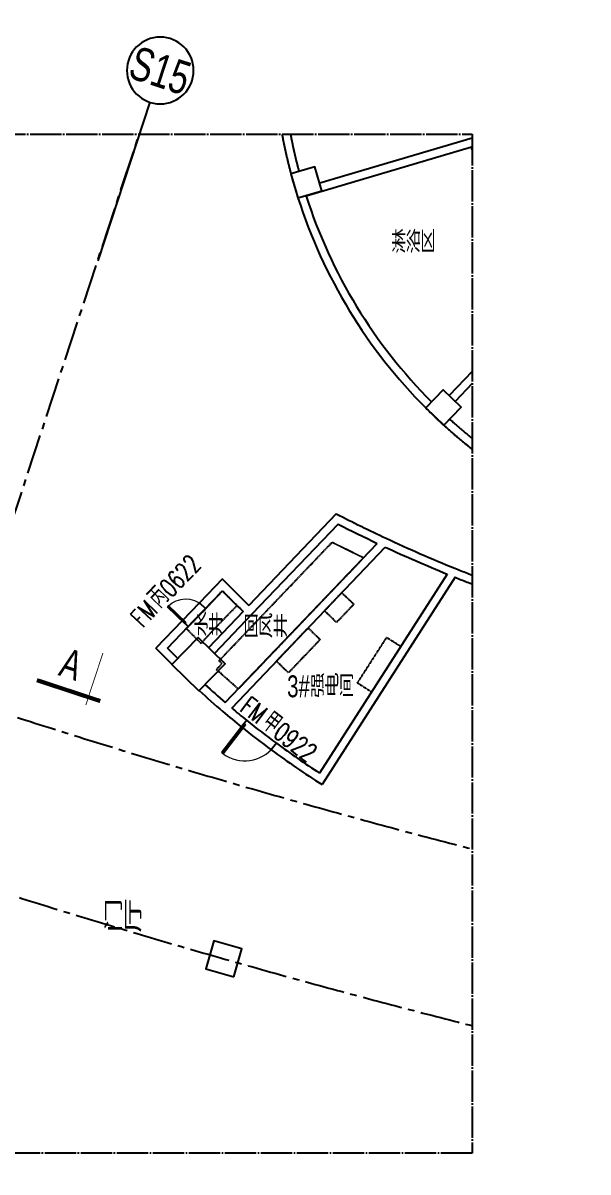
# Model space of a CAD drawing. Extents: x -8792 to 174344, y -43961 to 62816.
# Drawn here: x 114831 to 128366, y 21338 to 48863 of the extents above; entities that cross this region are included whole.
import ezdxf
from ezdxf.enums import TextEntityAlignment as Align
from ezdxf.xclip import XClip

# ---------------------------------------------------------------- set-up
doc = ezdxf.new("R2010")
doc.units = 0
doc.header["$LTSCALE"] = 50
doc.header["$XCLIPFRAME"] = 0
for name, pattern in [('CENTER2', [28.575, 19.05, -3.175, 3.175, -3.175]), ('DASH', [0.35, 0.25, -0.1]), ('DOT2', [0.125, 0, -0.125]), ('JIS_08_15', [17.25, 15, -0.75, 0.75, -0.75])]:
    doc.linetypes.add(name, pattern=pattern)
for name, color, linetype in [('#分隔线', 1, 'JIS_08_15'), ('#文字', 2, 'Continuous'), ('#标注', 1, 'Continuous'), ('#轴线', 1, 'CENTER2'), ('A-BEAM-PLAN-C', 2, 'Continuous'), ('A-COLS-PLAN-C', 7, 'Continuous'), ('A-FLOR-OTLN', 4, 'DOT2'), ('A-GLASS', 140, 'Continuous'), ('A-WALL-E', 7, 'Continuous'), ('DOOR_FIRE_TEXT', 7, 'Continuous'), ('WALL', 5, 'Continuous'), ('WINDOW', 5, 'Continuous'), ('吊顶', 7, 'Continuous'), ('建-文字', 4, 'Continuous'), ('建-消防-防火分区填充', 9, 'Continuous')]:
    doc.layers.add(name, color=color, linetype=linetype)
doc.styles.add('#文字', font='jrs.shx', dxfattribs={"width": 0.7, "bigfont": 'jhz.shx'})
doc.styles.add('_TCH_WINDOW', font='SIMPLEX', dxfattribs={"height": 3.5, "bigfont": 'GBCBIG'})
doc.styles.add('JHZX', font='jrs.shx', dxfattribs={"width": 0.6, "bigfont": 'jhz.shx'})
doc.styles.add('XD2008', font='@1romans.shx', dxfattribs={"width": 0.7, "bigfont": '!hztxt.shx'})

# ---------------------------------------------------------------- blocks, each defined once
blk = doc.blocks.new('$DorLib2D$00000001')
for p, q in [((0.45, 0.975), (0.5, 0.975)), ((0.45, 0), (0.45, 0.975)), ((0.5, 0), (0.5, 0.975)), ((0.5, 0), (0.45, 0))]:
    blk.add_line(p, q)
at = {"lineweight": 13}
blk.add_arc((0.475, 0), 0.975, 91.4693, 180, dxfattribs=at)
blk = doc.blocks.new('_FZHK')
blk.add_lwpolyline([(-0.5, -0.5), (0.5, -0.5), (0.5, 0.5), (-0.5, 0.5)], close=True)
blk = doc.blocks.new('A$Cbd8d7c8c')
at = {"layer": 'A-BEAM-PLAN-C', "linetype": 'DASH'}
for points in [[(99917, -57650), (100670, -58021), (97667, -61166), (97144, -60702), (97275, -60559), (97205, -60491)], [(100020, -59570), (99731, -59293), (100145, -58860), (100435, -59136)], [(98579, -60500), (99339, -59704), (99628, -59981), (98869, -60776)], [(101223, -59930), (101560, -60146), (100858, -61240), (100521, -61024)]]:
    blk.add_lwpolyline(points, close=True, dxfattribs=at)
blk.add_lwpolyline([(96422, -59719), (96774, -60074, -0.013423), (97637, -59170), (97285, -58814, -0.009895), (96422, -59719)], format="xyb", close=True, dxfattribs=at)
at = {"layer": 'A-FLOR-OTLN', "color": 8}
for points in [[(-22721, -15690), (-43719, -33393, 0.413756), (-43992, -36561, 0.189672), (122158, -126683, 0.414786), (124666, -124719), (133885, -48362, 0.379931), (116453, -23208, 0.236452)], [(116453, -23208, 0.676528), (91603, -58031, 0.500314)]]:
    blk.add_lwpolyline(points, format="xyb", dxfattribs=at)
at = {"layer": 'A-GLASS', "color": 8}
for radius, start, end in [(23400, 104.2473, 212.3661), (23300, 104.2384, 212.4822), (23200, 104.2294, 212.599)]:
    blk.add_arc((111007, -45600), radius, start, end, dxfattribs=at)
at = {"layer": 'A-WALL-E'}
for p, q in [((100014, -56970), (97918, -59165)), ((100056, -57216), (97994, -59376)), ((97356, -61492), (100997, -57678)), ((97509, -61622), (101188, -57768)), ((97285, -58526), (96736, -59100)), ((102670, -58414), (99614, -63181)), ((102859, -58490), (99674, -63457)), ((96881, -59238), (97285, -58815)), ((96736, -59100), (96881, -59238)), ((97780, -59310), (96952, -60177)), ((97994, -59376), (97096, -60316)), ((96322, -59534), (95694, -60192)), ((95972, -60190), (96467, -59672)), ((96467, -59672), (96322, -59534)), ((96079, -60582), (95694, -60192)), ((96218, -60438), (95972, -60190)), ((97744, -62074), (97866, -61916)), ((98579, -62465), (98457, -62624))]:
    blk.add_line(p, q, dxfattribs=at)
for centre, radius, start, end in [((115586, -26772), 33976, 242.7207, 244.9631), ((115586, -26772), 34176, 242.9717, 244.7299), ((115586, -26772), 34176, 245.0836, 247.7953), ((115586, -26772), 33976, 244.9631, 247.9974), ((115586, -26772), 33976, 247.9974, 256.6653), ((112460, -44112), 20930, 223.5245, 225.9894), ((115586, -26772), 34176, 248.1364, 256.4967), ((112460, -44112), 21130, 224.0939, 225.9926), ((111007, -45600), 20950, 227.556, 229.3388), ((111007, -45600), 21150, 227.5413, 229.5971), ((111007, -45600), 20950, 229.8867, 231.153), ((111007, -45600), 21150, 229.5971, 231.1646), ((111007, -45600), 20950, 233.6146, 237.0555), ((111007, -45600), 21150, 233.6029, 237.5999)]:
    blk.add_arc(centre, radius, start, end, dxfattribs=at)
at = {"layer": 'WALL', "color": 8}
for p, q in [((103388, -47938), (99618, -49053)), ((103252, -48187), (99292, -49358)), ((103614, -49432), (103252, -48187)), ((105217, -51520), (102718, -54138)), ((105431, -51586), (102862, -54276))]:
    blk.add_line(p, q, dxfattribs=at)
for centre, radius, start, end in [((111007, -45600), 12503, 172.5376, 194.9509), ((111007, -45600), 12303, 173.5417, 194.9285), ((111007, -45600), 12503, 195.018, 196.3257), ((111007, -45600), 12503, 196.3257, 197.64), ((111007, -45600), 12503, 197.7007, 224.9518), ((111007, -45600), 12303, 197.7828, 224.9294), ((111007, -45600), 12503, 224.954, 226.3266), ((111007, -45600), 12503, 226.3266, 245.9695), ((111007, -45600), 12303, 227.7239, 245.0381), ((153596, 129495), 211000, 251.73382, 253.60535), ((153596, 129495), 211200, 251.76098, 253.55153)]:
    blk.add_arc(centre, radius, start, end, dxfattribs=at)
at = {"layer": 'WINDOW', "color": 8}
for p, q in [((96736, -59100), (96322, -59534)), ((96881, -59238), (96467, -59672))]:
    blk.add_line(p, q, dxfattribs=at)
for radius, start, end in [(20950, 231.153, 233.6146), (21150, 231.1646, 233.6029)]:
    blk.add_arc((111007, -45600), radius, start, end, dxfattribs=at)
at = {"layer": '吊顶', "const_width": 3}
blk.add_lwpolyline([(36525, -42886, 0.056654), (31390, -41079), (30859, -40958, -0.112536), (21289, -36344, -0.028917), (3039, -19971, 0.413532), (-634, -19953), (-31398, -50353, 0.414781), (-31416, -54033, 0.170492), (123964, -129415, 0.412564), (126841, -127143), (136318, -48656, 1.269195), (87077, -54393)], format="xyb", dxfattribs=at)
at = {"layer": '建-消防-防火分区填充'}
blk.add_line((96422, -59719), (97285, -58814), dxfattribs=at)
at = {"layer": 'A-COLS-PLAN-C', "color": 8}
for p, xscale, yscale, zscale, rotation in [((99299, -49030), 599.9999999995817, 599.9999999995817, 599.9999999995817, 286.3290147581267), ((102582, -54424), 600.0000000002726, 600.0000000002726, 600.0000000002726, 46.32902802311656), ((96713, -60572), 900.0000000000455, 900.0000000000455, 900.0000000000455, 46.00000000001601), ((97321, -67629), 700.0000000000392, 700.0000000000392, 700.0000000000392, 74.00000000001974)]:
    blk.add_blockref('_FZHK', p, dxfattribs=dict(at, xscale=xscale, yscale=yscale, zscale=zscale, rotation=rotation))
at = {"layer": 'WINDOW', "color": 8}
for p, xscale, yscale, zscale, rotation in [((96601, -59386), 600, -600, 600, 226.329028023133), ((98161, -62270), -900, -900, -900, 322.3837744135251)]:
    blk.add_blockref('$DorLib2D$00000001', p, dxfattribs=dict(at, xscale=xscale, yscale=yscale, zscale=zscale, rotation=rotation))
at = {"layer": 'DOOR_FIRE_TEXT', "color": 8, "style": '_TCH_WINDOW', "width": 0.705882}
for s, rotation, p in [('0622', 46.329, (96061, -58998)), ('FM', 46.329, (95371, -59720)), ('FM', 322.3838, (97679, -61677)), ('0922', 322.3838, (98470, -62287))]:
    blk.add_text(s, height=446.2, rotation=rotation, dxfattribs=at).set_placement(p)
at = {"layer": 'DOOR_FIRE_TEXT', "color": 8, "style": '_TCH_WINDOW'}
for s, rotation, p in [('丙', 46.329, (95806, -59264)), ('甲', 322.3838, (98178, -62062))]:
    blk.add_text(s, height=506, rotation=rotation, dxfattribs=at).set_placement(p)
at = {"layer": '建-文字', "style": 'XD2008', "width": 0.7}
for s, height, p in [('淋浴区', 525, (101335, -50724)), ('水井', 525, (96598, -59897)), ('回风井', 525, (97799, -59936)), ('3#强电间', 525, (98836, -61364)), ('门厅', 700, (94436, -66976))]:
    blk.add_text(s, height=height, dxfattribs=at).set_placement(p)
blk = doc.blocks.new('*U55')
for points, const_width in [([(-8, 0), (0, 0)], 0.5), ([(-6.5, 1), (-6.5, -5.5)], 0.1), ([(104.42, 0.1), (96.42, 0.1)], 0.5), ([(102.92, 1.1), (102.92, -5.48)], 0.1)]:
    blk.add_lwpolyline(points, dxfattribs=dict(const_width=const_width))
at = {"style": 'JHZX', "width": 0.75}
for p in [(14.84, -3), (109.59, -2.9)]:
    blk.add_attdef('NO.', text='', height=3.5, dxfattribs=at).set_placement(p, align=Align.MIDDLE_CENTER)
blk = doc.blocks.new('A$C1b4c1c84')
at = {"layer": '#轴线'}
blk.add_lwpolyline([(-2904, -13748), (5118, 10659)], dxfattribs=at)
for radius, start, end in [(200900, 247.36899, 255.49233), (205000, 247.8459, 255.78865)]:
    blk.add_arc((63419, 188031), radius, start, end, dxfattribs=at)
blk = doc.blocks.new('*U7')
at = {"linetype": 'ByBlock'}
blk.add_line((0, -20), (0, 0), dxfattribs=at)
blk.add_circle((0, -24), 4, dxfattribs=at)
at = {"color": 2, "linetype": 'ByBlock', "style": 'JHZX', "width": 0.75}
blk.add_attdef('AXES', text='', height=4, dxfattribs=at).set_placement((0, -24), align=Align.MIDDLE_CENTER)

msp = doc.modelspace()

# ---------------------------------------------------------------- linework, layer by layer
at = {"layer": '#分隔线'}
msp.add_lwpolyline([(98612.988, 46197.376), (125590.908, 46197.376), (125590.908, 21790.693), (98612.988, 21790.693)], close=True, dxfattribs=at)

# ---------------------------------------------------------------- block references
at = {"layer": '#标注', "linetype": 'ByBlock'}
ref = msp.add_blockref('*U7', (116620.607, 43165.826), dxfattribs=dict(at, xscale=-199.9999999999996, yscale=199.9999999999996, zscale=0.5, rotation=161.8046268610996))
ref.add_attrib('AXES', 'S15', dxfattribs={"layer": '0', "color": 2, "linetype": 'ByBlock', "height": 800, "rotation": 341.8046269, "style": 'JHZX', "width": 0.75}).set_placement((118119.447, 47725.813), align=Align.MIDDLE_CENTER)
at = {"layer": '#标注'}
ref = msp.add_blockref('*U55', (96854.112, 39172.968), dxfattribs=dict(at, xscale=-200, yscale=200, zscale=200, rotation=161.7660302856418))
ref.add_attrib('NO.', 'A', dxfattribs={"layer": '0', "height": 700, "rotation": 341.7660303, "style": 'JHZX', "width": 0.75}).set_placement((115988.212, 33503.71), align=Align.MIDDLE_CENTER)
ref.add_attrib('NO.', 'A', dxfattribs={"layer": '#文字', "height": 800, "rotation": 341.7660303, "style": '#文字', "width": 0.7}).set_placement((96480.323, 39955.906), align=Align.MIDDLE_CENTER)
at = {"ltscale": 10}
ref = msp.add_blockref('A$Cbd8d7c8c', (-20242.468, 78224.561), dxfattribs=at)
XClip(ref).set_block_clipping_path([(33737.5024453482, -58253.8739175466), (58527.5008306247, -28195.842069268)])
ref = msp.add_blockref('A$Cbd8d7c8c', (22321.982, 94074.685), dxfattribs=at)
XClip(ref).set_block_clipping_path([(76291.0063025201, -72283.9918497168), (103268.9259821397, -47877.3086105986)])
msp.add_blockref('A$C1b4c1c84', (112499.117, 35538.862), dxfattribs=at)

doc.saveas('drawing.dxf')
